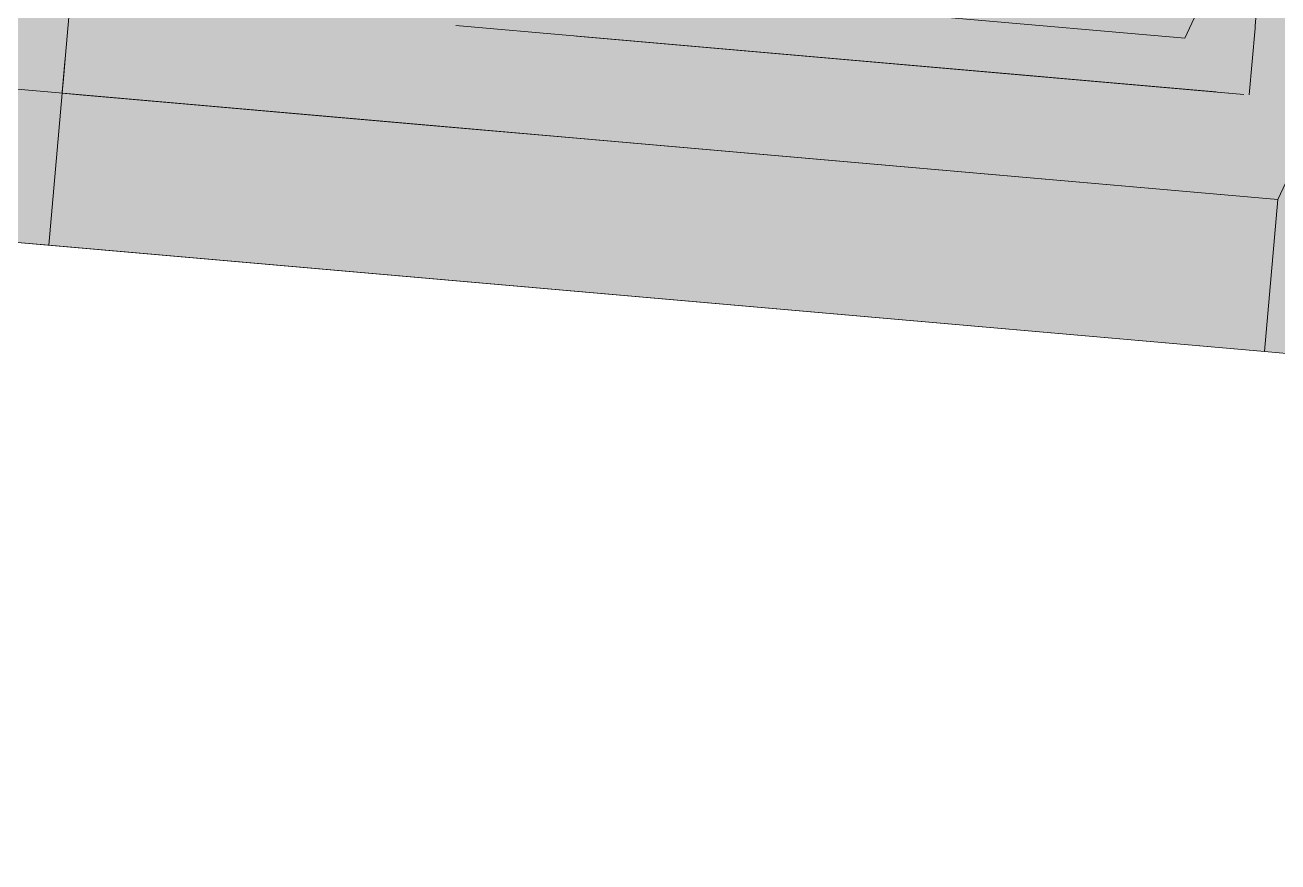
# Model space of a CAD drawing. Header units: millimetres. Extents: x 632 to 546626, y -3890 to 22200.
# Drawn here: x 389578.36 to 389603, y 16882.71 to 16899.16 of the extents above; entities that cross this region are included whole.
import ezdxf

# ---------------------------------------------------------------- set-up
doc = ezdxf.new("R2010")
doc.units = ezdxf.units.MM
doc.layers.add('A-270-M_ROOF', color=132, linetype='Continuous', lineweight=13)
doc.layers.add('A-770-ME_FFE_SA', color=91, linetype='Continuous', lineweight=13)

# ---------------------------------------------------------------- blocks, each defined once
blk = doc.blocks.new('Static Line_Sayfa_Metal Deck_Pan Mount - Up to 15 _ pitch - Max 2 Users-1845519-S6_501-SECTION A6')
at = {"layer": 'A-770-ME_FFE_SA', "lineweight": 5, "transparency": 33554432}
for points in [[(4567736.119, 16883.131), (4567740.346, 16931.445), (4567541.107, 16948.876), (4567536.88, 16900.562), (4567715.66, 16884.921)], [(4567736.119, 16883.131), (4567740.346, 16931.445), (4567541.107, 16948.876), (4567536.88, 16900.562), (4567715.66, 16884.921)], [(4567736.119, 16883.131), (4567740.346, 16931.445), (4567541.107, 16948.876), (4567536.88, 16900.562), (4567715.66, 16884.921)], [(4567736.119, 16883.131), (4567740.346, 16931.445), (4567541.107, 16948.876), (4567536.88, 16900.562), (4567715.66, 16884.921)], [(4567736.119, 16883.131), (4567740.346, 16931.445), (4567541.107, 16948.876), (4567536.88, 16900.562), (4567715.66, 16884.921)], [(4567736.119, 16883.131), (4567740.346, 16931.445), (4567541.107, 16948.876), (4567536.88, 16900.562), (4567715.66, 16884.921)], [(4567736.119, 16883.131), (4567740.346, 16931.445), (4567541.107, 16948.876), (4567536.88, 16900.562), (4567715.66, 16884.921)], [(4567736.119, 16883.131), (4567740.346, 16931.445), (4567541.107, 16948.876), (4567536.88, 16900.562), (4567715.66, 16884.921)], [(4567736.119, 16883.131), (4567740.346, 16931.445), (4567541.107, 16948.876), (4567536.88, 16900.562), (4567715.66, 16884.921)], [(4567736.119, 16883.131), (4567740.346, 16931.445), (4567541.107, 16948.876), (4567536.88, 16900.562), (4567715.66, 16884.921)], [(4567781.705, 16876.382), (4567781.966, 16879.37), (4567739.23, 16883.109), (4567725.434, 16934.595), (4567581.245, 16947.21), (4567558.718, 16898.902), (4567515.982, 16902.641), (4567515.721, 16899.652), (4567560.549, 16895.73), (4567583.076, 16944.038), (4567723.08, 16931.79), (4567736.876, 16880.304), (4567764.78, 16877.862)], [(4567735.945, 16881.138), (4567740.172, 16929.453), (4567540.933, 16946.884), (4567536.706, 16898.569), (4567715.66, 16882.913)], [(4567735.945, 16881.138), (4567740.172, 16929.453), (4567540.933, 16946.884), (4567536.706, 16898.569), (4567715.66, 16882.913)], [(4567735.945, 16881.138), (4567740.172, 16929.453), (4567540.933, 16946.884), (4567536.706, 16898.569), (4567715.66, 16882.913)], [(4567735.945, 16881.138), (4567740.172, 16929.453), (4567540.933, 16946.884), (4567536.706, 16898.569), (4567715.66, 16882.913)], [(4567735.945, 16881.138), (4567740.172, 16929.453), (4567540.933, 16946.884), (4567536.706, 16898.569), (4567715.66, 16882.913)], [(4567735.945, 16881.138), (4567740.172, 16929.453), (4567540.933, 16946.884), (4567536.706, 16898.569), (4567715.66, 16882.913)], [(4567735.945, 16881.138), (4567740.172, 16929.453), (4567540.933, 16946.884), (4567536.706, 16898.569), (4567715.66, 16882.913)], [(4567735.945, 16881.138), (4567740.172, 16929.453), (4567540.933, 16946.884), (4567536.706, 16898.569), (4567715.66, 16882.913)], [(4567735.945, 16881.138), (4567740.172, 16929.453), (4567540.933, 16946.884), (4567536.706, 16898.569), (4567715.66, 16882.913)], [(4567735.945, 16881.138), (4567740.172, 16929.453), (4567540.933, 16946.884), (4567536.706, 16898.569), (4567715.66, 16882.913)], [(4567560.288, 16892.742), (4567560.549, 16895.73), (4567515.721, 16899.652), (4567515.459, 16896.664), (4567519.181, 16896.338)], [(4567560.288, 16892.742), (4567560.549, 16895.73), (4567515.721, 16899.652), (4567515.459, 16896.664), (4567519.181, 16896.338)], [(4567560.288, 16892.742), (4567560.549, 16895.73), (4567515.721, 16899.652), (4567515.459, 16896.664), (4567519.181, 16896.338)], [(4567735.618, 16877.402), (4567735.88, 16880.391), (4567536.641, 16897.822), (4567536.379, 16894.833), (4567715.66, 16879.148)], [(4567735.618, 16877.402), (4567735.88, 16880.391), (4567536.641, 16897.822), (4567536.379, 16894.833), (4567715.66, 16879.148)], [(4567735.618, 16877.402), (4567735.88, 16880.391), (4567536.641, 16897.822), (4567536.379, 16894.833), (4567715.66, 16879.148)], [(4567735.618, 16877.402), (4567735.88, 16880.391), (4567536.641, 16897.822), (4567536.379, 16894.833), (4567715.66, 16879.148)], [(4567735.618, 16877.402), (4567735.88, 16880.391), (4567536.641, 16897.822), (4567536.379, 16894.833), (4567715.66, 16879.148)], [(4567735.618, 16877.402), (4567735.88, 16880.391), (4567536.641, 16897.822), (4567536.379, 16894.833), (4567715.66, 16879.148)], [(4567735.618, 16877.402), (4567735.88, 16880.391), (4567536.641, 16897.822), (4567536.379, 16894.833), (4567715.66, 16879.148)], [(4567735.618, 16877.402), (4567735.88, 16880.391), (4567536.641, 16897.822), (4567536.379, 16894.833), (4567715.66, 16879.148)], [(4567735.618, 16877.402), (4567735.88, 16880.391), (4567536.641, 16897.822), (4567536.379, 16894.833), (4567715.66, 16879.148)], [(4567735.618, 16877.402), (4567735.88, 16880.391), (4567536.641, 16897.822), (4567536.379, 16894.833), (4567715.66, 16879.148)], [(4567735.618, 16877.402), (4567735.88, 16880.391), (4567536.641, 16897.822), (4567536.379, 16894.833), (4567715.66, 16879.148)], [(4567735.618, 16877.402), (4567735.88, 16880.391), (4567536.641, 16897.822), (4567536.379, 16894.833), (4567715.66, 16879.148)], [(4567735.618, 16877.402), (4567735.88, 16880.391), (4567536.641, 16897.822), (4567536.379, 16894.833), (4567715.66, 16879.148)], [(4567735.618, 16877.402), (4567735.88, 16880.391), (4567536.641, 16897.822), (4567536.379, 16894.833), (4567715.66, 16879.148)], [(4567735.618, 16877.402), (4567735.88, 16880.391), (4567536.641, 16897.822), (4567536.379, 16894.833), (4567715.66, 16879.148)], [(4567735.618, 16877.402), (4567735.88, 16880.391), (4567536.641, 16897.822), (4567536.379, 16894.833), (4567715.66, 16879.148)], [(4567735.618, 16877.402), (4567735.88, 16880.391), (4567536.641, 16897.822), (4567536.379, 16894.833), (4567715.66, 16879.148)], [(4567735.618, 16877.402), (4567735.88, 16880.391), (4567536.641, 16897.822), (4567536.379, 16894.833), (4567715.66, 16879.148)], [(4567735.618, 16877.402), (4567735.88, 16880.391), (4567536.641, 16897.822), (4567536.379, 16894.833), (4567715.66, 16879.148)], [(4567735.618, 16877.402), (4567735.88, 16880.391), (4567536.641, 16897.822), (4567536.379, 16894.833), (4567715.66, 16879.148)]]:
    blk.add_hatch(color=256, dxfattribs=at).paths.add_polyline_path(points)
at = {"layer": 'A-770-ME_FFE_SA', "lineweight": 5}
for p, q in [((4567581.245, 16947.21), (4567558.718, 16898.902)), ((4567558.718, 16898.902), (4567581.245, 16947.21)), ((4567560.549, 16895.73), (4567583.076, 16944.038)), ((4567558.718, 16898.902), (4567515.982, 16902.641)), ((4567515.982, 16902.641), (4567558.718, 16898.902)), ((4567515.721, 16899.652), (4567560.549, 16895.73)), ((4567560.549, 16895.73), (4567515.721, 16899.652)), ((4567515.721, 16899.652), (4567560.549, 16895.73)), ((4567560.549, 16895.73), (4567515.721, 16899.652)), ((4567515.721, 16899.652), (4567560.549, 16895.73)), ((4567560.549, 16895.73), (4567515.721, 16899.652)), ((4567515.721, 16899.652), (4567560.549, 16895.73)), ((4567560.549, 16895.73), (4567515.721, 16899.652)), ((4567536.815, 16899.814), (4567536.641, 16897.822)), ((4567536.815, 16899.814), (4567536.641, 16897.822)), ((4567536.815, 16899.814), (4567536.641, 16897.822)), ((4567536.815, 16899.814), (4567536.641, 16897.822)), ((4567536.815, 16899.814), (4567536.641, 16897.822)), ((4567536.815, 16899.814), (4567536.641, 16897.822)), ((4567536.815, 16899.814), (4567536.641, 16897.822)), ((4567536.815, 16899.814), (4567536.641, 16897.822)), ((4567536.815, 16899.814), (4567536.641, 16897.822)), ((4567536.815, 16899.814), (4567536.641, 16897.822)), ((4567546.777, 16898.943), (4567544.382, 16899.152)), ((4567546.777, 16898.943), (4567544.382, 16899.152)), ((4567546.777, 16898.943), (4567544.382, 16899.152)), ((4567546.777, 16898.943), (4567544.382, 16899.152)), ((4567546.777, 16898.943), (4567544.382, 16899.152)), ((4567546.777, 16898.943), (4567544.382, 16899.152)), ((4567546.777, 16898.943), (4567544.382, 16899.152)), ((4567546.777, 16898.943), (4567544.382, 16899.152)), ((4567546.777, 16898.943), (4567544.382, 16899.152)), ((4567546.777, 16898.943), (4567544.382, 16899.152)), ((4567546.777, 16898.943), (4567544.382, 16899.152)), ((4567546.777, 16898.943), (4567544.382, 16899.152)), ((4567546.777, 16898.943), (4567544.382, 16899.152)), ((4567546.777, 16898.943), (4567544.382, 16899.152)), ((4567546.777, 16898.943), (4567544.382, 16899.152)), ((4567546.777, 16898.943), (4567544.382, 16899.152)), ((4567546.777, 16898.943), (4567544.382, 16899.152)), ((4567546.777, 16898.943), (4567544.382, 16899.152)), ((4567546.777, 16898.943), (4567544.382, 16899.152)), ((4567546.777, 16898.943), (4567544.382, 16899.152)), ((4567559.987, 16897.787), (4567560.102, 16899.098)), ((4567559.987, 16897.787), (4567560.102, 16899.098)), ((4567559.987, 16897.787), (4567560.102, 16899.098)), ((4567559.987, 16897.787), (4567560.102, 16899.098)), ((4567559.987, 16897.787), (4567560.102, 16899.098)), ((4567559.987, 16897.787), (4567560.102, 16899.098)), ((4567559.987, 16897.787), (4567560.102, 16899.098)), ((4567559.987, 16897.787), (4567560.102, 16899.098)), ((4567559.987, 16897.787), (4567560.102, 16899.098)), ((4567559.987, 16897.787), (4567560.102, 16899.098)), ((4567559.987, 16897.787), (4567560.102, 16899.098)), ((4567559.987, 16897.787), (4567560.102, 16899.098)), ((4567559.987, 16897.787), (4567560.102, 16899.098)), ((4567559.987, 16897.787), (4567560.102, 16899.098)), ((4567559.987, 16897.787), (4567560.102, 16899.098)), ((4567559.987, 16897.787), (4567560.102, 16899.098)), ((4567559.987, 16897.787), (4567560.102, 16899.098)), ((4567559.987, 16897.787), (4567560.102, 16899.098)), ((4567559.987, 16897.787), (4567560.102, 16899.098)), ((4567559.987, 16897.787), (4567560.102, 16899.098)), ((4567560.105, 16899.141), (4567560.102, 16899.098)), ((4567560.105, 16899.141), (4567560.102, 16899.098)), ((4567560.105, 16899.141), (4567560.102, 16899.098)), ((4567560.105, 16899.141), (4567560.102, 16899.098)), ((4567560.105, 16899.141), (4567560.102, 16899.098)), ((4567560.105, 16899.141), (4567560.102, 16899.098)), ((4567560.105, 16899.141), (4567560.102, 16899.098)), ((4567560.105, 16899.141), (4567560.102, 16899.098)), ((4567560.105, 16899.141), (4567560.102, 16899.098)), ((4567560.105, 16899.141), (4567560.102, 16899.098)), ((4567560.105, 16899.141), (4567560.102, 16899.098)), ((4567560.105, 16899.141), (4567560.102, 16899.098)), ((4567560.105, 16899.141), (4567560.102, 16899.098)), ((4567560.105, 16899.141), (4567560.102, 16899.098)), ((4567560.105, 16899.141), (4567560.102, 16899.098)), ((4567560.105, 16899.141), (4567560.102, 16899.098)), ((4567560.105, 16899.141), (4567560.102, 16899.098)), ((4567560.105, 16899.141), (4567560.102, 16899.098)), ((4567560.114, 16899.301), (4567560.105, 16899.141)), ((4567560.114, 16899.301), (4567560.105, 16899.141)), ((4567560.114, 16899.301), (4567560.105, 16899.141)), ((4567560.114, 16899.301), (4567560.105, 16899.141)), ((4567560.114, 16899.301), (4567560.105, 16899.141)), ((4567560.114, 16899.301), (4567560.105, 16899.141)), ((4567560.114, 16899.301), (4567560.105, 16899.141)), ((4567560.114, 16899.301), (4567560.105, 16899.141)), ((4567560.114, 16899.301), (4567560.105, 16899.141)), ((4567560.114, 16899.301), (4567560.105, 16899.141)), ((4567560.114, 16899.301), (4567560.105, 16899.141)), ((4567560.114, 16899.301), (4567560.105, 16899.141)), ((4567560.114, 16899.301), (4567560.105, 16899.141)), ((4567560.114, 16899.301), (4567560.105, 16899.141)), ((4567560.114, 16899.301), (4567560.105, 16899.141)), ((4567560.114, 16899.301), (4567560.105, 16899.141)), ((4567560.114, 16899.301), (4567560.105, 16899.141)), ((4567546.757, 16898.944), (4567559.881, 16897.796)), ((4567546.757, 16898.944), (4567559.881, 16897.796)), ((4567546.757, 16898.944), (4567555.504, 16898.179)), ((4567546.757, 16898.944), (4567555.504, 16898.179)), ((4567546.757, 16898.944), (4567555.504, 16898.179)), ((4567546.757, 16898.944), (4567555.504, 16898.179)), ((4567546.757, 16898.944), (4567555.504, 16898.179)), ((4567546.757, 16898.944), (4567555.504, 16898.179)), ((4567546.757, 16898.944), (4567555.504, 16898.179)), ((4567546.757, 16898.944), (4567555.504, 16898.179)), ((4567546.757, 16898.944), (4567555.504, 16898.179)), ((4567546.757, 16898.944), (4567555.504, 16898.179)), ((4567546.757, 16898.944), (4567555.504, 16898.179)), ((4567546.757, 16898.944), (4567555.504, 16898.179)), ((4567546.757, 16898.944), (4567559.881, 16897.796)), ((4567546.757, 16898.944), (4567559.881, 16897.796)), ((4567546.757, 16898.944), (4567555.504, 16898.179)), ((4567546.757, 16898.944), (4567555.504, 16898.179)), ((4567546.757, 16898.944), (4567555.504, 16898.179)), ((4567546.757, 16898.944), (4567555.504, 16898.179)), ((4567546.757, 16898.944), (4567559.881, 16897.796)), ((4567546.757, 16898.944), (4567559.881, 16897.796)), ((4567546.757, 16898.944), (4567555.504, 16898.179)), ((4567546.757, 16898.944), (4567555.504, 16898.179)), ((4567546.757, 16898.944), (4567559.881, 16897.796)), ((4567546.757, 16898.944), (4567555.504, 16898.179)), ((4567546.757, 16898.944), (4567559.881, 16897.796)), ((4567546.757, 16898.944), (4567559.881, 16897.796)), ((4567546.757, 16898.944), (4567555.504, 16898.179)), ((4567546.757, 16898.944), (4567555.504, 16898.179)), ((4567546.757, 16898.944), (4567555.504, 16898.179)), ((4567546.757, 16898.944), (4567555.504, 16898.179)), ((4567546.757, 16898.944), (4567559.881, 16897.796)), ((4567546.757, 16898.944), (4567559.881, 16897.796)), ((4567546.757, 16898.944), (4567555.504, 16898.179)), ((4567546.757, 16898.944), (4567555.504, 16898.179)), ((4567546.757, 16898.944), (4567555.504, 16898.179)), ((4567546.757, 16898.944), (4567555.504, 16898.179)), ((4567546.757, 16898.944), (4567559.881, 16897.796)), ((4567546.757, 16898.944), (4567555.504, 16898.179)), ((4567559.329, 16897.845), (4567546.777, 16898.943)), ((4567559.329, 16897.845), (4567546.777, 16898.943)), ((4567559.329, 16897.845), (4567546.777, 16898.943)), ((4567559.329, 16897.845), (4567546.777, 16898.943)), ((4567559.329, 16897.845), (4567546.777, 16898.943)), ((4567559.329, 16897.845), (4567546.777, 16898.943)), ((4567559.329, 16897.845), (4567546.777, 16898.943)), ((4567559.329, 16897.845), (4567546.777, 16898.943)), ((4567559.329, 16897.845), (4567546.777, 16898.943)), ((4567559.329, 16897.845), (4567546.777, 16898.943)), ((4567559.329, 16897.845), (4567546.777, 16898.943)), ((4567559.329, 16897.845), (4567546.777, 16898.943)), ((4567559.329, 16897.845), (4567546.777, 16898.943)), ((4567559.329, 16897.845), (4567546.777, 16898.943)), ((4567559.329, 16897.845), (4567546.777, 16898.943)), ((4567559.329, 16897.845), (4567546.777, 16898.943)), ((4567559.329, 16897.845), (4567546.777, 16898.943)), ((4567559.329, 16897.845), (4567546.777, 16898.943)), ((4567559.329, 16897.845), (4567546.777, 16898.943)), ((4567559.329, 16897.845), (4567546.777, 16898.943)), ((4567536.706, 16898.569), (4567536.643, 16897.846)), ((4567536.706, 16898.569), (4567536.643, 16897.846)), ((4567536.706, 16898.569), (4567536.649, 16897.917)), ((4567536.706, 16898.569), (4567536.649, 16897.917)), ((4567536.706, 16898.569), (4567536.649, 16897.917)), ((4567536.688, 16898.365), (4567536.649, 16897.917)), ((4567536.706, 16898.569), (4567536.672, 16898.183)), ((4567536.688, 16898.365), (4567536.672, 16898.183)), ((4567536.688, 16898.365), (4567536.672, 16898.183)), ((4567536.688, 16898.365), (4567536.672, 16898.183)), ((4567536.688, 16898.365), (4567536.672, 16898.183)), ((4567536.688, 16898.365), (4567536.672, 16898.183)), ((4567536.688, 16898.365), (4567536.672, 16898.183)), ((4567536.688, 16898.365), (4567536.672, 16898.183)), ((4567536.688, 16898.365), (4567536.672, 16898.183)), ((4567536.688, 16898.365), (4567536.672, 16898.183)), ((4567536.688, 16898.365), (4567536.672, 16898.183)), ((4567536.688, 16898.365), (4567536.672, 16898.183)), ((4567536.688, 16898.365), (4567536.672, 16898.183)), ((4567536.688, 16898.365), (4567536.672, 16898.183)), ((4567536.706, 16898.569), (4567536.688, 16898.365)), ((4567536.706, 16898.569), (4567536.688, 16898.365)), ((4567536.706, 16898.569), (4567536.688, 16898.365)), ((4567536.706, 16898.569), (4567536.688, 16898.365)), ((4567536.706, 16898.569), (4567536.688, 16898.365)), ((4567536.706, 16898.569), (4567536.688, 16898.365)), ((4567536.706, 16898.569), (4567536.688, 16898.365)), ((4567536.706, 16898.569), (4567536.688, 16898.365)), ((4567536.706, 16898.569), (4567536.688, 16898.365)), ((4567536.706, 16898.569), (4567536.688, 16898.365)), ((4567536.706, 16898.569), (4567536.688, 16898.365)), ((4567536.706, 16898.569), (4567536.688, 16898.365)), ((4567536.706, 16898.569), (4567536.688, 16898.365)), ((4567536.706, 16898.569), (4567536.688, 16898.365)), ((4567536.672, 16898.183), (4567536.649, 16897.917)), ((4567536.672, 16898.183), (4567536.649, 16897.917)), ((4567536.672, 16898.183), (4567536.659, 16898.031)), ((4567536.672, 16898.183), (4567536.659, 16898.031)), ((4567536.672, 16898.183), (4567536.659, 16898.031)), ((4567536.672, 16898.183), (4567536.659, 16898.031)), ((4567536.672, 16898.183), (4567536.659, 16898.031)), ((4567536.672, 16898.183), (4567536.659, 16898.031)), ((4567536.672, 16898.183), (4567536.659, 16898.031)), ((4567536.672, 16898.183), (4567536.659, 16898.031)), ((4567536.672, 16898.183), (4567536.659, 16898.031)), ((4567536.672, 16898.183), (4567536.659, 16898.031)), ((4567536.672, 16898.183), (4567536.659, 16898.031)), ((4567536.672, 16898.183), (4567536.659, 16898.031)), ((4567555.504, 16898.179), (4567559.881, 16897.796)), ((4567555.504, 16898.179), (4567559.881, 16897.796)), ((4567555.504, 16898.179), (4567559.881, 16897.796)), ((4567555.504, 16898.179), (4567559.881, 16897.796)), ((4567555.504, 16898.179), (4567559.881, 16897.796)), ((4567555.504, 16898.179), (4567559.881, 16897.796)), ((4567555.504, 16898.179), (4567559.881, 16897.796)), ((4567555.504, 16898.179), (4567559.881, 16897.796)), ((4567555.504, 16898.179), (4567559.881, 16897.796)), ((4567555.504, 16898.179), (4567559.881, 16897.796)), ((4567555.504, 16898.179), (4567559.881, 16897.796)), ((4567555.504, 16898.179), (4567559.881, 16897.796)), ((4567555.504, 16898.179), (4567559.881, 16897.796)), ((4567555.504, 16898.179), (4567559.881, 16897.796)), ((4567555.504, 16898.179), (4567559.881, 16897.796)), ((4567555.504, 16898.179), (4567559.881, 16897.796)), ((4567555.504, 16898.179), (4567559.881, 16897.796)), ((4567555.504, 16898.179), (4567559.881, 16897.796)), ((4567555.504, 16898.179), (4567559.881, 16897.796)), ((4567555.504, 16898.179), (4567559.881, 16897.796)), ((4567555.504, 16898.179), (4567559.881, 16897.796)), ((4567555.504, 16898.179), (4567559.881, 16897.796)), ((4567555.504, 16898.179), (4567559.881, 16897.796)), ((4567555.504, 16898.179), (4567559.881, 16897.796)), ((4567555.504, 16898.179), (4567559.881, 16897.796)), ((4567555.504, 16898.179), (4567559.881, 16897.796)), ((4567555.504, 16898.179), (4567559.881, 16897.796)), ((4567555.504, 16898.179), (4567559.881, 16897.796)), ((4567536.649, 16897.917), (4567536.643, 16897.846)), ((4567536.649, 16897.917), (4567536.643, 16897.846)), ((4567536.649, 16897.917), (4567536.643, 16897.846)), ((4567536.649, 16897.917), (4567536.643, 16897.846)), ((4567536.649, 16897.917), (4567536.643, 16897.846)), ((4567536.649, 16897.917), (4567536.643, 16897.846)), ((4567536.649, 16897.917), (4567536.643, 16897.846)), ((4567536.649, 16897.917), (4567536.643, 16897.846)), ((4567536.649, 16897.917), (4567536.643, 16897.846)), ((4567536.649, 16897.917), (4567536.643, 16897.846)), ((4567536.649, 16897.917), (4567536.643, 16897.846)), ((4567536.649, 16897.917), (4567536.643, 16897.846)), ((4567536.649, 16897.917), (4567536.643, 16897.846)), ((4567536.649, 16897.917), (4567536.643, 16897.846)), ((4567536.649, 16897.917), (4567536.643, 16897.846)), ((4567536.649, 16897.917), (4567536.643, 16897.846)), ((4567536.649, 16897.917), (4567536.643, 16897.846)), ((4567536.649, 16897.917), (4567536.643, 16897.846)), ((4567536.659, 16898.031), (4567536.649, 16897.917)), ((4567536.659, 16898.031), (4567536.649, 16897.917)), ((4567536.659, 16898.031), (4567536.649, 16897.917)), ((4567536.659, 16898.031), (4567536.649, 16897.917)), ((4567536.659, 16898.031), (4567536.649, 16897.917)), ((4567536.659, 16898.031), (4567536.649, 16897.917)), ((4567536.659, 16898.031), (4567536.649, 16897.917)), ((4567536.659, 16898.031), (4567536.649, 16897.917)), ((4567536.659, 16898.031), (4567536.649, 16897.917)), ((4567536.659, 16898.031), (4567536.649, 16897.917)), ((4567536.659, 16898.031), (4567536.649, 16897.917)), ((4567536.659, 16898.031), (4567536.649, 16897.917)), ((4567536.641, 16897.822), (4567536.379, 16894.833)), ((4567536.379, 16894.833), (4567536.641, 16897.822)), ((4567536.641, 16897.822), (4567536.379, 16894.833)), ((4567536.379, 16894.833), (4567536.641, 16897.822)), ((4567536.641, 16897.822), (4567536.379, 16894.833)), ((4567536.379, 16894.833), (4567536.641, 16897.822)), ((4567536.641, 16897.822), (4567536.379, 16894.833)), ((4567536.379, 16894.833), (4567536.641, 16897.822)), ((4567536.641, 16897.822), (4567536.379, 16894.833)), ((4567536.379, 16894.833), (4567536.641, 16897.822)), ((4567536.641, 16897.822), (4567536.379, 16894.833)), ((4567536.379, 16894.833), (4567536.641, 16897.822)), ((4567536.641, 16897.822), (4567536.379, 16894.833)), ((4567536.379, 16894.833), (4567536.641, 16897.822)), ((4567536.641, 16897.822), (4567536.379, 16894.833)), ((4567536.379, 16894.833), (4567536.641, 16897.822)), ((4567536.641, 16897.822), (4567536.379, 16894.833)), ((4567536.379, 16894.833), (4567536.641, 16897.822)), ((4567536.641, 16897.822), (4567536.379, 16894.833)), ((4567536.379, 16894.833), (4567536.641, 16897.822)), ((4567536.641, 16897.822), (4567536.379, 16894.833)), ((4567536.379, 16894.833), (4567536.641, 16897.822)), ((4567536.641, 16897.822), (4567536.379, 16894.833)), ((4567536.379, 16894.833), (4567536.641, 16897.822)), ((4567536.641, 16897.822), (4567536.379, 16894.833)), ((4567536.379, 16894.833), (4567536.641, 16897.822)), ((4567536.641, 16897.822), (4567536.379, 16894.833)), ((4567536.379, 16894.833), (4567536.641, 16897.822)), ((4567536.641, 16897.822), (4567536.379, 16894.833)), ((4567536.379, 16894.833), (4567536.641, 16897.822)), ((4567536.641, 16897.822), (4567536.379, 16894.833)), ((4567536.379, 16894.833), (4567536.641, 16897.822)), ((4567536.641, 16897.822), (4567536.379, 16894.833)), ((4567536.379, 16894.833), (4567536.641, 16897.822)), ((4567536.641, 16897.822), (4567536.379, 16894.833)), ((4567536.379, 16894.833), (4567536.641, 16897.822)), ((4567536.641, 16897.822), (4567536.379, 16894.833)), ((4567536.379, 16894.833), (4567536.641, 16897.822)), ((4567536.641, 16897.822), (4567536.379, 16894.833)), ((4567536.379, 16894.833), (4567536.641, 16897.822)), ((4567536.643, 16897.846), (4567536.641, 16897.822)), ((4567536.643, 16897.846), (4567536.641, 16897.822)), ((4567536.643, 16897.846), (4567536.641, 16897.822)), ((4567536.643, 16897.846), (4567536.641, 16897.822)), ((4567536.643, 16897.846), (4567536.641, 16897.822)), ((4567536.643, 16897.846), (4567536.641, 16897.822)), ((4567536.643, 16897.846), (4567536.641, 16897.822)), ((4567536.643, 16897.846), (4567536.641, 16897.822)), ((4567536.643, 16897.846), (4567536.641, 16897.822)), ((4567536.643, 16897.846), (4567536.641, 16897.822)), ((4567536.643, 16897.846), (4567536.641, 16897.822)), ((4567536.643, 16897.846), (4567536.641, 16897.822)), ((4567536.643, 16897.846), (4567536.641, 16897.822)), ((4567536.643, 16897.846), (4567536.641, 16897.822)), ((4567536.643, 16897.846), (4567536.641, 16897.822)), ((4567536.643, 16897.846), (4567536.641, 16897.822)), ((4567536.643, 16897.846), (4567536.641, 16897.822)), ((4567536.643, 16897.846), (4567536.641, 16897.822)), ((4567536.643, 16897.846), (4567536.641, 16897.822)), ((4567536.643, 16897.846), (4567536.641, 16897.822)), ((4567536.641, 16897.822), (4567546.603, 16896.95)), ((4567536.641, 16897.822), (4567536.98, 16897.792)), ((4567536.641, 16897.822), (4567546.603, 16896.95)), ((4567536.641, 16897.822), (4567546.603, 16896.95)), ((4567546.603, 16896.95), (4567536.641, 16897.822)), ((4567536.641, 16897.822), (4567546.603, 16896.95)), ((4567546.603, 16896.95), (4567536.641, 16897.822)), ((4567536.641, 16897.822), (4567546.603, 16896.95)), ((4567536.641, 16897.822), (4567536.98, 16897.792)), ((4567536.641, 16897.822), (4567546.603, 16896.95)), ((4567536.641, 16897.822), (4567546.603, 16896.95)), ((4567546.603, 16896.95), (4567536.641, 16897.822)), ((4567536.641, 16897.822), (4567546.603, 16896.95)), ((4567546.603, 16896.95), (4567536.641, 16897.822)), ((4567536.641, 16897.822), (4567546.603, 16896.95)), ((4567536.641, 16897.822), (4567536.98, 16897.792)), ((4567536.641, 16897.822), (4567546.603, 16896.95)), ((4567536.641, 16897.822), (4567546.603, 16896.95)), ((4567546.603, 16896.95), (4567536.641, 16897.822)), ((4567536.641, 16897.822), (4567546.603, 16896.95)), ((4567546.603, 16896.95), (4567536.641, 16897.822)), ((4567536.641, 16897.822), (4567546.603, 16896.95)), ((4567536.641, 16897.822), (4567536.98, 16897.792)), ((4567536.641, 16897.822), (4567546.603, 16896.95)), ((4567536.641, 16897.822), (4567546.603, 16896.95)), ((4567546.603, 16896.95), (4567536.641, 16897.822)), ((4567536.641, 16897.822), (4567546.603, 16896.95)), ((4567546.603, 16896.95), (4567536.641, 16897.822)), ((4567536.641, 16897.822), (4567546.603, 16896.95)), ((4567536.641, 16897.822), (4567546.603, 16896.95)), ((4567536.641, 16897.822), (4567546.603, 16896.95)), ((4567536.641, 16897.822), (4567546.603, 16896.95)), ((4567546.603, 16896.95), (4567536.641, 16897.822)), ((4567536.641, 16897.822), (4567546.603, 16896.95)), ((4567546.603, 16896.95), (4567536.641, 16897.822)), ((4567536.641, 16897.822), (4567546.603, 16896.95)), ((4567536.641, 16897.822), (4567546.603, 16896.95)), ((4567536.641, 16897.822), (4567546.603, 16896.95)), ((4567536.641, 16897.822), (4567546.603, 16896.95)), ((4567546.603, 16896.95), (4567536.641, 16897.822)), ((4567536.641, 16897.822), (4567546.603, 16896.95)), ((4567546.603, 16896.95), (4567536.641, 16897.822)), ((4567536.641, 16897.822), (4567546.603, 16896.95)), ((4567536.641, 16897.822), (4567536.98, 16897.792)), ((4567536.641, 16897.822), (4567536.98, 16897.792)), ((4567536.641, 16897.822), (4567546.603, 16896.95)), ((4567546.603, 16896.95), (4567536.641, 16897.822)), ((4567536.641, 16897.822), (4567546.603, 16896.95)), ((4567546.603, 16896.95), (4567536.641, 16897.822)), ((4567536.641, 16897.822), (4567546.603, 16896.95)), ((4567536.641, 16897.822), (4567539.559, 16897.567)), ((4567536.641, 16897.822), (4567536.98, 16897.792)), ((4567536.641, 16897.822), (4567546.603, 16896.95)), ((4567546.603, 16896.95), (4567536.641, 16897.822)), ((4567536.641, 16897.822), (4567546.603, 16896.95)), ((4567546.603, 16896.95), (4567536.641, 16897.822)), ((4567536.641, 16897.822), (4567546.603, 16896.95)), ((4567536.641, 16897.822), (4567546.603, 16896.95)), ((4567536.641, 16897.822), (4567536.98, 16897.792)), ((4567536.641, 16897.822), (4567546.603, 16896.95)), ((4567546.603, 16896.95), (4567536.641, 16897.822)), ((4567536.641, 16897.822), (4567546.603, 16896.95)), ((4567546.603, 16896.95), (4567536.641, 16897.822)), ((4567536.641, 16897.822), (4567546.603, 16896.95)), ((4567536.641, 16897.822), (4567546.603, 16896.95)), ((4567536.641, 16897.822), (4567536.98, 16897.792)), ((4567536.641, 16897.822), (4567546.603, 16896.95)), ((4567546.603, 16896.95), (4567536.641, 16897.822)), ((4567536.641, 16897.822), (4567546.603, 16896.95)), ((4567560.549, 16895.73), (4567536.641, 16897.822)), ((4567536.98, 16897.792), (4567537.975, 16897.705)), ((4567536.98, 16897.792), (4567537.975, 16897.705)), ((4567536.98, 16897.792), (4567537.975, 16897.705)), ((4567536.98, 16897.792), (4567537.975, 16897.705)), ((4567536.98, 16897.792), (4567537.975, 16897.705)), ((4567536.98, 16897.792), (4567546.603, 16896.95)), ((4567536.98, 16897.792), (4567537.975, 16897.705)), ((4567536.98, 16897.792), (4567537.975, 16897.705)), ((4567536.98, 16897.792), (4567537.975, 16897.705)), ((4567537.975, 16897.705), (4567539.559, 16897.567)), ((4567537.975, 16897.705), (4567539.559, 16897.567)), ((4567537.975, 16897.705), (4567539.559, 16897.567)), ((4567537.975, 16897.705), (4567541.622, 16897.386)), ((4567537.975, 16897.705), (4567539.559, 16897.567)), ((4567537.975, 16897.705), (4567539.559, 16897.567)), ((4567537.975, 16897.705), (4567539.559, 16897.567)), ((4567537.975, 16897.705), (4567539.559, 16897.567)), ((4567539.559, 16897.567), (4567541.622, 16897.386)), ((4567539.559, 16897.567), (4567541.622, 16897.386)), ((4567539.559, 16897.567), (4567541.622, 16897.386)), ((4567539.559, 16897.567), (4567541.622, 16897.386)), ((4567539.559, 16897.567), (4567544.024, 16897.176)), ((4567539.559, 16897.567), (4567541.622, 16897.386)), ((4567539.559, 16897.567), (4567541.622, 16897.386)), ((4567539.559, 16897.567), (4567541.622, 16897.386)), ((4567541.622, 16897.386), (4567544.024, 16897.176)), ((4567541.622, 16897.386), (4567544.024, 16897.176)), ((4567541.622, 16897.386), (4567544.024, 16897.176)), ((4567541.622, 16897.386), (4567544.024, 16897.176)), ((4567541.622, 16897.386), (4567544.024, 16897.176)), ((4567541.622, 16897.386), (4567544.024, 16897.176)), ((4567541.622, 16897.386), (4567544.024, 16897.176)), ((4567541.622, 16897.386), (4567544.024, 16897.176)), ((4567544.024, 16897.176), (4567546.603, 16896.95)), ((4567544.024, 16897.176), (4567546.603, 16896.95)), ((4567544.024, 16897.176), (4567546.603, 16896.95)), ((4567544.024, 16897.176), (4567546.603, 16896.95)), ((4567544.024, 16897.176), (4567546.603, 16896.95)), ((4567544.024, 16897.176), (4567546.603, 16896.95)), ((4567544.024, 16897.176), (4567546.603, 16896.95)), ((4567544.024, 16897.176), (4567546.603, 16896.95)), ((4567544.024, 16897.176), (4567546.603, 16896.95)), ((4567546.603, 16896.95), (4567560.549, 16895.73)), ((4567560.549, 16895.73), (4567546.603, 16896.95)), ((4567560.549, 16895.73), (4567546.603, 16896.95)), ((4567546.603, 16896.95), (4567560.549, 16895.73)), ((4567560.549, 16895.73), (4567546.603, 16896.95)), ((4567546.603, 16896.95), (4567560.549, 16895.73)), ((4567560.549, 16895.73), (4567546.603, 16896.95)), ((4567546.603, 16896.95), (4567560.549, 16895.73)), ((4567560.549, 16895.73), (4567546.603, 16896.95)), ((4567560.549, 16895.73), (4567546.603, 16896.95)), ((4567546.603, 16896.95), (4567560.549, 16895.73)), ((4567560.549, 16895.73), (4567546.603, 16896.95)), ((4567546.603, 16896.95), (4567560.549, 16895.73)), ((4567560.549, 16895.73), (4567546.603, 16896.95)), ((4567546.603, 16896.95), (4567560.549, 16895.73)), ((4567560.549, 16895.73), (4567546.603, 16896.95)), ((4567560.549, 16895.73), (4567546.603, 16896.95)), ((4567546.603, 16896.95), (4567560.549, 16895.73)), ((4567560.549, 16895.73), (4567546.603, 16896.95)), ((4567546.603, 16896.95), (4567560.549, 16895.73)), ((4567560.549, 16895.73), (4567546.603, 16896.95)), ((4567546.603, 16896.95), (4567560.549, 16895.73)), ((4567560.549, 16895.73), (4567546.603, 16896.95)), ((4567560.549, 16895.73), (4567546.603, 16896.95)), ((4567546.603, 16896.95), (4567560.549, 16895.73)), ((4567560.549, 16895.73), (4567546.603, 16896.95)), ((4567546.603, 16896.95), (4567560.549, 16895.73)), ((4567560.549, 16895.73), (4567546.603, 16896.95)), ((4567546.603, 16896.95), (4567560.549, 16895.73)), ((4567560.549, 16895.73), (4567546.603, 16896.95)), ((4567560.549, 16895.73), (4567546.603, 16896.95)), ((4567546.603, 16896.95), (4567560.549, 16895.73)), ((4567560.549, 16895.73), (4567546.603, 16896.95)), ((4567546.603, 16896.95), (4567560.549, 16895.73)), ((4567560.549, 16895.73), (4567546.603, 16896.95)), ((4567546.603, 16896.95), (4567560.549, 16895.73)), ((4567560.549, 16895.73), (4567546.603, 16896.95)), ((4567560.549, 16895.73), (4567546.603, 16896.95)), ((4567546.603, 16896.95), (4567560.549, 16895.73)), ((4567560.549, 16895.73), (4567546.603, 16896.95)), ((4567546.603, 16896.95), (4567560.549, 16895.73)), ((4567560.549, 16895.73), (4567546.603, 16896.95)), ((4567546.603, 16896.95), (4567560.549, 16895.73)), ((4567560.549, 16895.73), (4567546.603, 16896.95)), ((4567560.549, 16895.73), (4567546.603, 16896.95)), ((4567546.603, 16896.95), (4567560.549, 16895.73)), ((4567560.549, 16895.73), (4567546.603, 16896.95)), ((4567546.603, 16896.95), (4567560.549, 16895.73)), ((4567560.549, 16895.73), (4567546.603, 16896.95)), ((4567546.603, 16896.95), (4567560.549, 16895.73)), ((4567560.549, 16895.73), (4567546.603, 16896.95)), ((4567560.549, 16895.73), (4567546.603, 16896.95)), ((4567546.603, 16896.95), (4567560.549, 16895.73)), ((4567560.549, 16895.73), (4567546.603, 16896.95)), ((4567546.603, 16896.95), (4567560.549, 16895.73)), ((4567560.549, 16895.73), (4567546.603, 16896.95)), ((4567546.603, 16896.95), (4567560.549, 16895.73)), ((4567560.549, 16895.73), (4567546.603, 16896.95)), ((4567560.549, 16895.73), (4567546.603, 16896.95)), ((4567546.603, 16896.95), (4567560.549, 16895.73)), ((4567560.549, 16895.73), (4567546.603, 16896.95)), ((4567546.603, 16896.95), (4567560.549, 16895.73)), ((4567560.549, 16895.73), (4567546.603, 16896.95)), ((4567546.603, 16896.95), (4567560.549, 16895.73)), ((4567560.549, 16895.73), (4567546.603, 16896.95)), ((4567560.549, 16895.73), (4567546.603, 16896.95)), ((4567546.603, 16896.95), (4567560.549, 16895.73)), ((4567560.549, 16895.73), (4567546.603, 16896.95)), ((4567546.603, 16896.95), (4567560.549, 16895.73)), ((4567515.459, 16896.664), (4567560.288, 16892.742)), ((4567560.288, 16892.742), (4567515.459, 16896.664)), ((4567515.459, 16896.664), (4567560.288, 16892.742)), ((4567560.288, 16892.742), (4567515.459, 16896.664)), ((4567515.459, 16896.664), (4567560.288, 16892.742)), ((4567560.288, 16892.742), (4567515.459, 16896.664)), ((4567560.549, 16895.73), (4567560.288, 16892.742)), ((4567560.549, 16895.73), (4567560.288, 16892.742)), ((4567560.549, 16895.73), (4567560.288, 16892.742)), ((4567560.549, 16895.73), (4567560.288, 16892.742)), ((4567560.549, 16895.73), (4567560.288, 16892.742)), ((4567560.549, 16895.73), (4567560.288, 16892.742)), ((4567560.288, 16892.742), (4567536.379, 16894.833)), ((4567560.288, 16892.742), (4567536.379, 16894.833)), ((4567560.288, 16892.742), (4567536.379, 16894.833)), ((4567560.288, 16892.742), (4567536.379, 16894.833)), ((4567560.288, 16892.742), (4567536.379, 16894.833)), ((4567560.288, 16892.742), (4567536.379, 16894.833)), ((4567560.288, 16892.742), (4567536.379, 16894.833)), ((4567560.288, 16892.742), (4567536.379, 16894.833)), ((4567560.288, 16892.742), (4567536.379, 16894.833)), ((4567560.288, 16892.742), (4567536.379, 16894.833)), ((4567560.288, 16892.742), (4567536.379, 16894.833)), ((4567560.288, 16892.742), (4567536.379, 16894.833)), ((4567560.288, 16892.742), (4567536.379, 16894.833)), ((4567560.288, 16892.742), (4567536.379, 16894.833)), ((4567560.288, 16892.742), (4567536.379, 16894.833)), ((4567560.288, 16892.742), (4567536.379, 16894.833)), ((4567560.288, 16892.742), (4567536.379, 16894.833)), ((4567560.288, 16892.742), (4567536.379, 16894.833)), ((4567560.288, 16892.742), (4567536.379, 16894.833)), ((4567560.288, 16892.742), (4567536.379, 16894.833)), ((4567560.288, 16892.742), (4567536.379, 16894.833)), ((4567560.288, 16892.742), (4567536.379, 16894.833)), ((4567560.288, 16892.742), (4567536.379, 16894.833)), ((4567560.288, 16892.742), (4567536.379, 16894.833)), ((4567560.288, 16892.742), (4567536.379, 16894.833)), ((4567560.288, 16892.742), (4567536.379, 16894.833)), ((4567560.288, 16892.742), (4567536.379, 16894.833)), ((4567560.288, 16892.742), (4567536.379, 16894.833)), ((4567560.288, 16892.742), (4567536.379, 16894.833)), ((4567560.288, 16892.742), (4567536.379, 16894.833)), ((4567560.288, 16892.742), (4567536.379, 16894.833)), ((4567560.288, 16892.742), (4567536.379, 16894.833)), ((4567560.288, 16892.742), (4567536.379, 16894.833)), ((4567560.288, 16892.742), (4567536.379, 16894.833)), ((4567560.288, 16892.742), (4567536.379, 16894.833)), ((4567560.288, 16892.742), (4567536.379, 16894.833)), ((4567560.288, 16892.742), (4567536.379, 16894.833)), ((4567560.288, 16892.742), (4567536.379, 16894.833)), ((4567560.288, 16892.742), (4567536.379, 16894.833)), ((4567560.288, 16892.742), (4567536.379, 16894.833)), ((4567633.049, 16886.376), (4567560.288, 16892.742)), ((4567633.049, 16886.376), (4567560.288, 16892.742)), ((4567633.049, 16886.376), (4567560.288, 16892.742)), ((4567633.049, 16886.376), (4567560.288, 16892.742)), ((4567633.049, 16886.376), (4567560.288, 16892.742)), ((4567633.049, 16886.376), (4567560.288, 16892.742)), ((4567633.049, 16886.376), (4567560.288, 16892.742)), ((4567633.049, 16886.376), (4567560.288, 16892.742)), ((4567633.049, 16886.376), (4567560.288, 16892.742)), ((4567633.049, 16886.376), (4567560.288, 16892.742)), ((4567633.049, 16886.376), (4567560.288, 16892.742)), ((4567633.049, 16886.376), (4567560.288, 16892.742)), ((4567633.049, 16886.376), (4567560.288, 16892.742)), ((4567633.049, 16886.376), (4567560.288, 16892.742)), ((4567633.049, 16886.376), (4567560.288, 16892.742)), ((4567633.049, 16886.376), (4567560.288, 16892.742)), ((4567633.049, 16886.376), (4567560.288, 16892.742)), ((4567633.049, 16886.376), (4567560.288, 16892.742)), ((4567633.049, 16886.376), (4567560.288, 16892.742)), ((4567633.049, 16886.376), (4567560.288, 16892.742)), ((4567633.049, 16886.376), (4567560.288, 16892.742)), ((4567633.049, 16886.376), (4567560.288, 16892.742)), ((4567633.049, 16886.376), (4567560.288, 16892.742)), ((4567633.049, 16886.376), (4567560.288, 16892.742)), ((4567633.049, 16886.376), (4567560.288, 16892.742)), ((4567633.049, 16886.376), (4567560.288, 16892.742)), ((4567633.049, 16886.376), (4567560.288, 16892.742)), ((4567633.049, 16886.376), (4567560.288, 16892.742)), ((4567633.049, 16886.376), (4567560.288, 16892.742)), ((4567633.049, 16886.376), (4567560.288, 16892.742)), ((4567633.049, 16886.376), (4567560.288, 16892.742)), ((4567633.049, 16886.376), (4567560.288, 16892.742)), ((4567633.049, 16886.376), (4567560.288, 16892.742)), ((4567633.049, 16886.376), (4567560.288, 16892.742)), ((4567633.049, 16886.376), (4567560.288, 16892.742)), ((4567633.049, 16886.376), (4567560.288, 16892.742)), ((4567633.049, 16886.376), (4567560.288, 16892.742)), ((4567633.049, 16886.376), (4567560.288, 16892.742)), ((4567633.049, 16886.376), (4567560.288, 16892.742)), ((4567735.618, 16877.402), (4567560.288, 16892.742))]:
    blk.add_line(p, q, dxfattribs=at)
at = {"layer": 'A-770-ME_FFE_SA', "lineweight": 5, "flags": 128}
for points in [[(4567559.909, 16900.721), (4567559.957, 16900.568), (4567559.999, 16900.413), (4567560.034, 16900.257), (4567560.064, 16900.099), (4567560.087, 16899.941), (4567560.103, 16899.781), (4567560.113, 16899.621), (4567560.117, 16899.461), (4567560.114, 16899.301), (4567560.105, 16899.141), (4567560.102, 16899.098)], [(4567560.113, 16899.621), (4567560.117, 16899.461), (4567560.114, 16899.301), (4567560.105, 16899.141)], [(4567560.114, 16899.301), (4567560.105, 16899.141), (4567560.102, 16899.098)]]:
    blk.add_lwpolyline(points, dxfattribs=at)
blk = doc.blocks.new('25021-APA-ZZ-ZZ-M3-AR-000001_V3_rvt-6-S6_501-SECTION A6')
at = {"layer": 'A-270-M_ROOF', "transparency": 33554432}
blk.add_hatch(color=9, dxfattribs=at).paths.add_polyline_path([(4535648.823, 15720.383), (4558304.614, 17702.508), (4578095.614, 15971.02), (4578095.614, 16011.173), (4558304.614, 17742.661), (4535648.823, 15760.536)])
at = {"layer": 'A-270-M_ROOF', "lineweight": 5}
h = blk.add_hatch(dxfattribs=at)
h.set_pattern_fill('FP_24', angle=-135, style=0, pattern_type=2)
h.set_pattern_definition([(40, (4563344.46, -4e-06), (-192.8363, 229.8133), []), (130, (4563344.46, -4e-06), (-229.8133, -192.8363), [])])
h.paths.add_polyline_path([(4535648.823, 15599.925), (4558304.614, 17582.05), (4578095.614, 15850.562), (4578095.614, 15971.02), (4558304.614, 17702.508), (4535648.823, 15720.383)])
at = {"layer": 'A-270-M_ROOF', "color": 53, "lineweight": 5}
for p, q in [((4567536.379, 16894.833), (4567515.459, 16896.664)), ((4567515.459, 16896.664), (4567536.379, 16894.833)), ((4567560.288, 16892.742), (4567536.379, 16894.833)), ((4567536.379, 16894.833), (4567560.288, 16892.742)), ((4567633.049, 16886.376), (4567560.288, 16892.742)), ((4567560.288, 16892.742), (4567633.049, 16886.376))]:
    blk.add_line(p, q, dxfattribs=at)
at = {"layer": 'A-770-ME_FFE_SA', "color": 53, "lineweight": 5}
blk.add_blockref('Static Line_Sayfa_Metal Deck_Pan Mount - Up to 15 _ pitch - Max 2 Users-1845519-S6_501-SECTION A6', (0, 0), dxfattribs=at)

msp = doc.modelspace()

# ---------------------------------------------------------------- block references
at = {"color": 10, "lineweight": 5}
msp.add_blockref('25021-APA-ZZ-ZZ-M3-AR-000001_V3_rvt-6-S6_501-SECTION A6', (-4177957.554, 0), dxfattribs=at)

doc.saveas('drawing.dxf')
